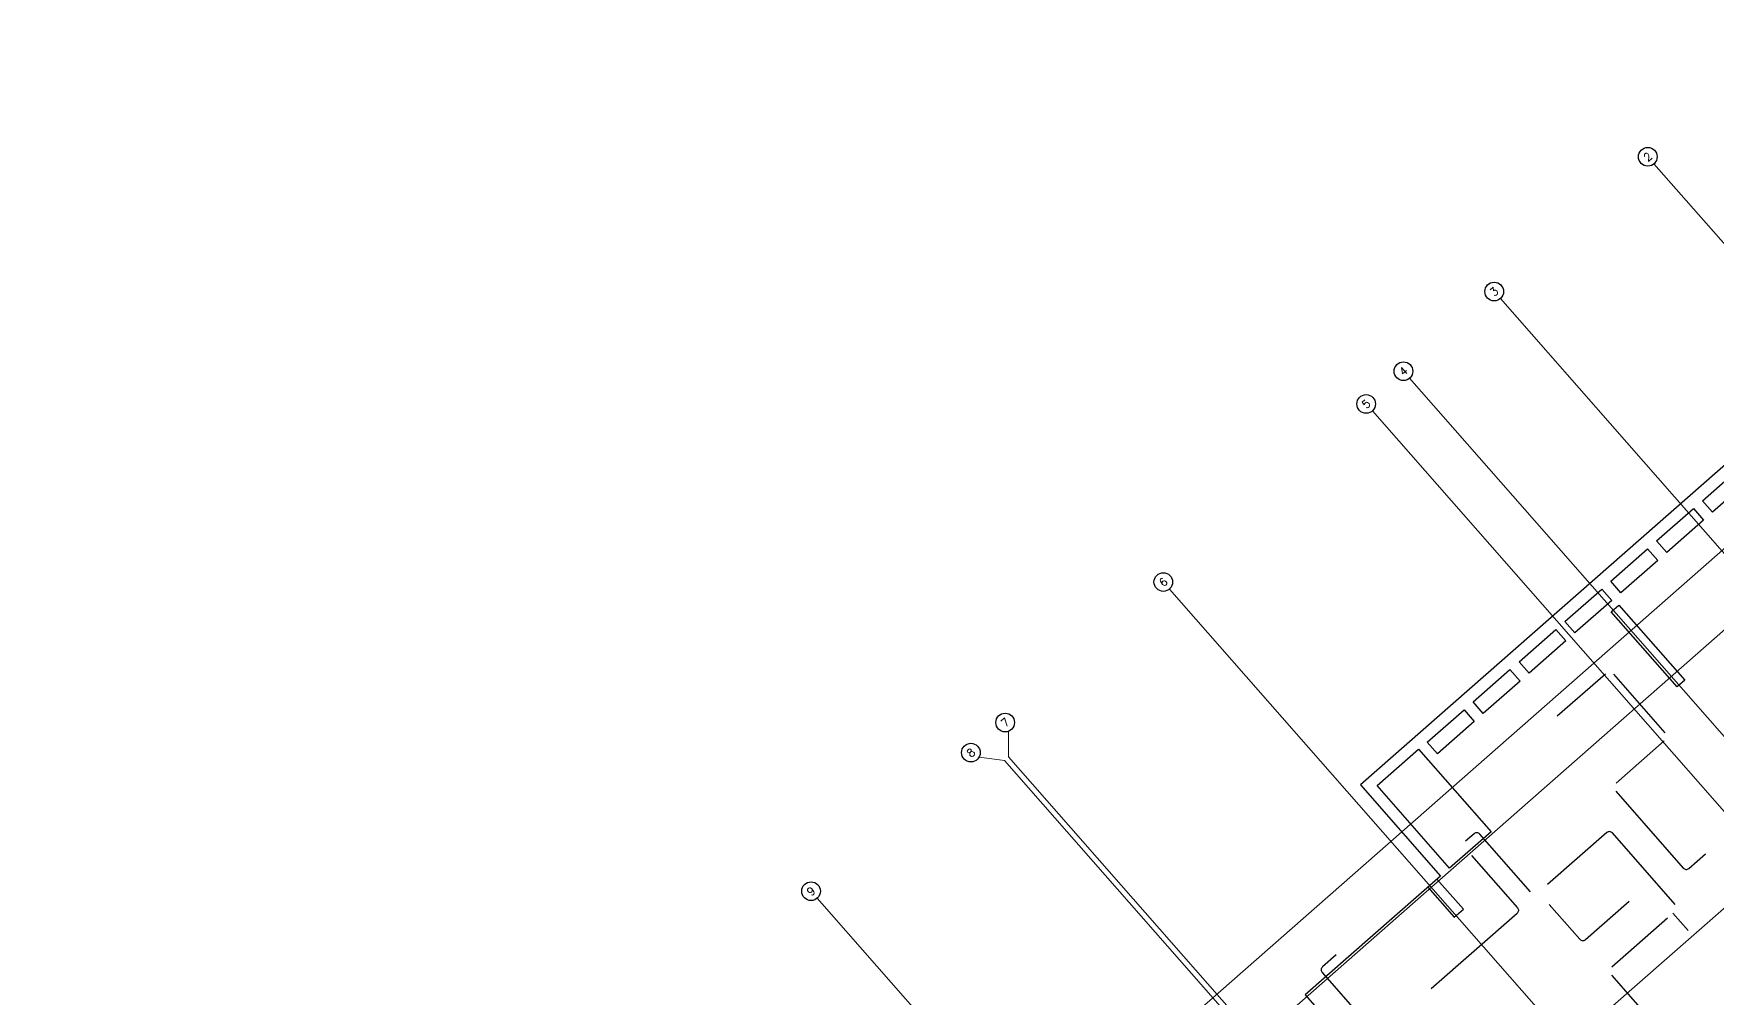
# Model space of a CAD drawing. Header units: metres. Extents: x 375833 to 375946, y 3316005 to 3316108.
# Drawn here: x 375872.85 to 375914.95, y 3316082.98 to 3316107.1 of the extents above; entities that cross this region are included whole.
import ezdxf
from ezdxf.enums import TextEntityAlignment as Align

# ---------------------------------------------------------------- set-up
doc = ezdxf.new("R2010")
doc.units = ezdxf.units.M
doc.header["$MEASUREMENT"] = 0
for name, color, linetype in [('Axes', 1, 'Continuous'), ('Column', 4, 'Continuous'), ('ElecConduit', 20, 'Continuous'), ('Opening', 2, 'Continuous'), ('S-GRID-CIRC', 3, 'Continuous'), ('S-GRID-CIRC-TEXT', 3, 'Continuous'), ('ShearWall', 14, 'Continuous'), ('Slab', 3, 'Continuous')]:
    doc.layers.add(name, color=color, linetype=linetype)
doc.styles.add('S-ROMANS', font='romans.shx', dxfattribs={"width": 0.75})

# ---------------------------------------------------------------- blocks, each defined once
blk = doc.blocks.new('S-GRID-CIRC')
at = {"layer": 'S-GRID-CIRC'}
blk.add_circle((0, 0), 0.35, dxfattribs=at)
at = {"layer": 'S-GRID-CIRC-TEXT', "color": 3, "style": 'S-ROMANS', "flags": 8}
blk.add_attdef('GRID-CIRC', text='', height=0.3, dxfattribs=at).set_placement((0, 0), align=Align.MIDDLE)

msp = doc.modelspace()

# ---------------------------------------------------------------- linework, layer by layer
at = {"layer": 'Axes', "lineweight": 0, "ltscale": 0.05}
for p, q in [((375834.566, 3316023.508), (375929.797, 3316107.103)), ((375835.575, 3316022.358), (375930.806, 3316105.954)), ((375913.366, 3316103.85), (375938.721, 3316074.966)), ((375839.019, 3316018.435), (375934.25, 3316102.031)), ((375909.525, 3316100.479), (375934.88, 3316071.595)), ((375907.256, 3316098.487), (375932.611, 3316069.603)), ((375906.324, 3316097.669), (375931.679, 3316068.784)), ((375901.251, 3316093.216), (375926.606, 3316064.331)), ((375892.443, 3316085.484), (375917.798, 3316056.6))]:
    msp.add_line(p, q, dxfattribs=at)
for points in [[(375897.229, 3316089.66), (375897.23, 3316089.02), (375921.925, 3316060.888), (375922.63, 3316060.795)], [(375896.49, 3316089.011), (375897.124, 3316088.928), (375921.82, 3316060.795), (375921.82, 3316060.084)]]:
    msp.add_lwpolyline(points, dxfattribs=at)
at = {"layer": 'Column'}
msp.add_polyline3d([(375907.94, 3316085.961, 0), (375907.714, 3316085.762, 0), (375908.374, 3316085.011, 0), (375908.6, 3316085.21, 0), (375907.94, 3316085.961, 0)], dxfattribs=at)
at = {"layer": 'ElecConduit'}
for points in [[(375910.948, 3316090.042), (375912.151, 3316091.098)], [(375912.357, 3316091.09), (375913.64, 3316089.62)], [(375912.423, 3316088.363), (375913.625, 3316089.418)], [(375913.704, 3316084.986), (375912.311, 3316083.763)], [(375914.222, 3316084.673), (375913.842, 3316085.107)], [(375912.304, 3316083.557), (375913.43, 3316082.274)]]:
    msp.add_lwpolyline(points, dxfattribs=at)
for points in [[(375912.41, 3316088.162), (375914.098, 3316086.239, 0.414214), (375914.239, 3316086.23), (375914.653, 3316086.594)], [(375910.278, 3316085.644), (375909.012, 3316087.087, 0.414214), (375908.87, 3316087.096), (375908.655, 3316086.907)], [(375913.899, 3316085.323), (375912.326, 3316087.115, 0.414214), (375912.185, 3316087.124), (375910.703, 3316085.823)], [(375908.806, 3316086.549), (375909.952, 3316085.244, -0.414214), (375909.942, 3316085.103), (375907.796, 3316083.219)], [(375910.746, 3316085.33), (375911.513, 3316084.457, 0.414214), (375911.654, 3316084.448), (375912.746, 3316085.406)], [(375905.423, 3316084.069), (375905.079, 3316083.767, 0.414214), (375905.07, 3316083.626), (375906.421, 3316082.087)]]:
    msp.add_lwpolyline(points, format="xyb", dxfattribs=at)
at = {"layer": 'Opening'}
for points in [[(375915.753, 3316095.946, 0), (375914.831, 3316095.137, 0), (375914.579, 3316095.424, 0), (375915.5, 3316096.233, 0), (375915.753, 3316095.946, 0)], [(375914.606, 3316094.939, 0), (375913.685, 3316094.13, 0), (375913.432, 3316094.418, 0), (375914.354, 3316095.226, 0), (375914.606, 3316094.939, 0)], [(375913.459, 3316093.932, 0), (375912.538, 3316093.124, 0), (375912.285, 3316093.411, 0), (375913.207, 3316094.22, 0), (375913.459, 3316093.932, 0)], [(375912.312, 3316092.926, 0), (375911.391, 3316092.117, 0), (375911.139, 3316092.404, 0), (375912.06, 3316093.213, 0), (375912.312, 3316092.926, 0)], [(375911.165, 3316091.919, 0), (375910.244, 3316091.11, 0), (375909.992, 3316091.398, 0), (375910.913, 3316092.206, 0), (375911.165, 3316091.919, 0)], [(375910.019, 3316090.912, 0), (375909.097, 3316090.103, 0), (375908.845, 3316090.391, 0), (375909.766, 3316091.2, 0), (375910.019, 3316090.912, 0)], [(375908.872, 3316089.906, 0), (375907.95, 3316089.097, 0), (375907.698, 3316089.384, 0), (375908.619, 3316090.193, 0), (375908.872, 3316089.906, 0)], [(375909.292, 3316087.148, 0), (375908.255, 3316086.237, 0), (375906.441, 3316088.304, 0), (375907.478, 3316089.214, 0), (375909.292, 3316087.148, 0)]]:
    msp.add_polyline3d(points, dxfattribs=at)
at = {"layer": 'ShearWall'}
msp.add_polyline3d([(375912.3, 3316092.649, 0), (375912.488, 3316092.814, 0), (375914.138, 3316090.935, 0), (375913.95, 3316090.77, 0), (375912.3, 3316092.649, 0)], dxfattribs=at)
at = {"layer": 'Slab'}
msp.add_polyline3d([(375918.087, 3316098.903, 0), (375906.029, 3316088.318, 0), (375908.03, 3316086.039, 0), (375904.644, 3316083.067, 0), (375906.029, 3316081.489, 0)], dxfattribs=at)

# ---------------------------------------------------------------- block references
at = {"layer": 'S-GRID-CIRC', "ltscale": 20}
ref = msp.add_blockref('S-GRID-CIRC', (375913.212, 3316104.025), dxfattribs=dict(at, xscale=0.667, yscale=0.667, zscale=0.667, rotation=221.2773505742023))
ref.add_attrib('GRID-CIRC', '2', dxfattribs={"layer": 'S-GRID-CIRC-TEXT', "color": 3, "height": 0.2, "rotation": 41.2774, "style": 'S-ROMANS'}).set_placement((375913.212, 3316104.025), align=Align.MIDDLE)
ref = msp.add_blockref('S-GRID-CIRC', (375909.371, 3316100.654), dxfattribs=dict(at, xscale=0.667, yscale=0.667, zscale=0.667, rotation=221.2773505742023))
ref.add_attrib('GRID-CIRC', '3', dxfattribs={"layer": 'S-GRID-CIRC-TEXT', "color": 3, "height": 0.2, "rotation": 41.2774, "style": 'S-ROMANS'}).set_placement((375909.371, 3316100.654), align=Align.MIDDLE)
ref = msp.add_blockref('S-GRID-CIRC', (375907.102, 3316098.662), dxfattribs=dict(at, xscale=0.667, yscale=0.667, zscale=0.667, rotation=221.2773505742023))
ref.add_attrib('GRID-CIRC', '4', dxfattribs={"layer": 'S-GRID-CIRC-TEXT', "color": 3, "height": 0.2, "rotation": 41.2774, "style": 'S-ROMANS'}).set_placement((375907.102, 3316098.662), align=Align.MIDDLE)
ref = msp.add_blockref('S-GRID-CIRC', (375906.17, 3316097.844), dxfattribs=dict(at, xscale=0.667, yscale=0.667, zscale=0.667, rotation=221.2773505742023))
ref.add_attrib('GRID-CIRC', '5', dxfattribs={"layer": 'S-GRID-CIRC-TEXT', "color": 3, "height": 0.2, "rotation": 41.2774, "style": 'S-ROMANS'}).set_placement((375906.17, 3316097.844), align=Align.MIDDLE)
ref = msp.add_blockref('S-GRID-CIRC', (375901.097, 3316093.391), dxfattribs=dict(at, xscale=0.667, yscale=0.667, zscale=0.667, rotation=221.2773505742023))
ref.add_attrib('GRID-CIRC', '6', dxfattribs={"layer": 'S-GRID-CIRC-TEXT', "color": 3, "height": 0.2, "rotation": 41.2774, "style": 'S-ROMANS'}).set_placement((375901.097, 3316093.391), align=Align.MIDDLE)
ref = msp.add_blockref('S-GRID-CIRC', (375897.143, 3316089.877), dxfattribs=dict(at, xscale=0.667, yscale=0.667, zscale=0.667, rotation=221.2773505742023))
ref.add_attrib('GRID-CIRC', '7', dxfattribs={"layer": 'S-GRID-CIRC-TEXT', "color": 3, "height": 0.2, "rotation": 41.2774, "style": 'S-ROMANS'}).set_placement((375897.143, 3316089.877), align=Align.MIDDLE)
ref = msp.add_blockref('S-GRID-CIRC', (375896.286, 3316089.125), dxfattribs=dict(at, xscale=0.667, yscale=0.667, zscale=0.667, rotation=221.2773505742023))
ref.add_attrib('GRID-CIRC', '8', dxfattribs={"layer": 'S-GRID-CIRC-TEXT', "color": 3, "height": 0.2, "rotation": 41.2774, "style": 'S-ROMANS'}).set_placement((375896.286, 3316089.125), align=Align.MIDDLE)
ref = msp.add_blockref('S-GRID-CIRC', (375892.289, 3316085.659), dxfattribs=dict(at, xscale=0.667, yscale=0.667, zscale=0.667, rotation=221.2773505742023))
ref.add_attrib('GRID-CIRC', '9', dxfattribs={"layer": 'S-GRID-CIRC-TEXT', "color": 3, "height": 0.2, "rotation": 41.2774, "style": 'S-ROMANS'}).set_placement((375892.289, 3316085.659), align=Align.MIDDLE)

doc.saveas('drawing.dxf')
